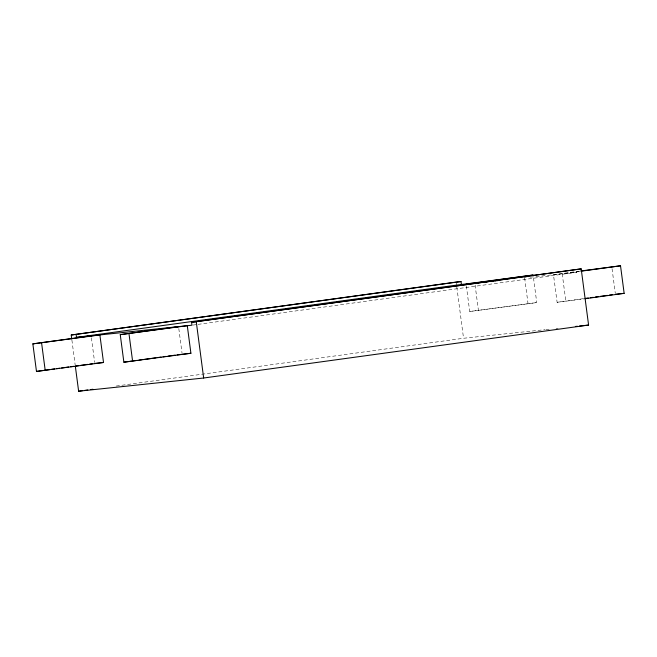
<?xml version="1.0" encoding="UTF-8"?>
<svg xmlns="http://www.w3.org/2000/svg" width="657" height="657" viewBox="0 0 657 657"><rect width="100%" height="100%" fill="white"/><g stroke="black" fill="none" stroke-linecap="round" stroke-linejoin="round"><path stroke-width="0.49" stroke-dasharray="3.29 2.46" d="M579.614 271.136L553.481 274.733L557.111 302.286L583.942 298.878M579.31 271.456L562.22 273.805L565.849 301.366M192.986 325.067L197.051 324.509M198.061 324.369L576.887 272.261L576.509 269.354M466.347 285.926L469.714 311.508L536.753 302.573L533.123 275.012M469.714 311.508L536.753 302.573M557.111 302.286L584.245 298.549M116.207 386.045L463.546 338.265L544.875 329.683M524.237 277.812L526.257 277.607M530.289 277.18L576.887 272.261M545.893 329.568L550.977 329.034M556.06 328.5L558.089 328.286M612.045 268.68L615.281 293.285M524.647 277.903L528.014 303.493M475.085 284.998L478.452 310.589M456.278 283.068L456.681 286.074M456.812 287.084L463.546 338.265M178.811 328.59L182.046 353.195M91.413 337.821L94.649 362.426M71.892 340.03L75.194 365.12"/><path stroke-width="0.99" d="M71.761 339.028L71.227 335.013L456.147 282.067L461.017 281.549L461.403 284.448L492.972 281.114M71.227 335.013L461.017 281.549M76.097 334.495L76.483 337.402L461.403 284.448M466.084 283.955L533.123 275.012L474.822 283.036M32.85 343.874L99.889 334.93L103.519 362.483L36.48 371.427L32.85 343.874L91.151 335.85M76.483 337.402L191.967 325.207L191.589 322.308L581.19 268.861L588.59 325.067L203.67 378.013L78.626 391.211L75.325 366.121M191.589 322.308L581.19 268.861M580.624 270.996L620.52 265.789L624.15 293.342L584.944 298.738M120.247 334.643L187.286 325.7L190.916 353.261L123.877 362.204L120.247 334.643L178.548 326.628M581.322 271.177L620.52 265.789M36.48 371.427L49.546 369.628M51.558 369.349L54.572 368.938M56.584 368.659L59.598 368.248M61.61 367.969L68.648 367M70.652 366.729L73.674 366.31M75.678 366.031L78.7 365.62M80.704 365.341L87.742 364.372M89.754 364.101L92.768 363.682M585.256 298.418L588.27 297.999M590.282 297.72L593.296 297.309M595.308 297.03L598.322 296.619M600.334 296.34L607.372 295.371M609.376 295.092L612.398 294.681M123.877 362.204L136.943 360.406M138.956 360.126L141.969 359.708M143.982 359.436L156.037 357.778M158.05 357.498L161.064 357.088M163.076 356.808L166.09 356.39M168.102 356.119L175.14 355.15M177.152 354.87L190.916 353.261M78.626 391.211L82.692 390.652M84.72 390.373L87.767 389.954M90.814 389.535L92.851 389.256M494.992 280.9L498.014 280.588M615.412 294.262L624.15 293.342M94.78 363.403L103.519 362.483M575.376 326.463L577.404 326.242M579.441 326.028L588.59 325.067M196.271 321.815L203.67 378.013M128.986 333.723L132.615 361.276M41.588 342.946L45.218 370.507"/></g></svg>
